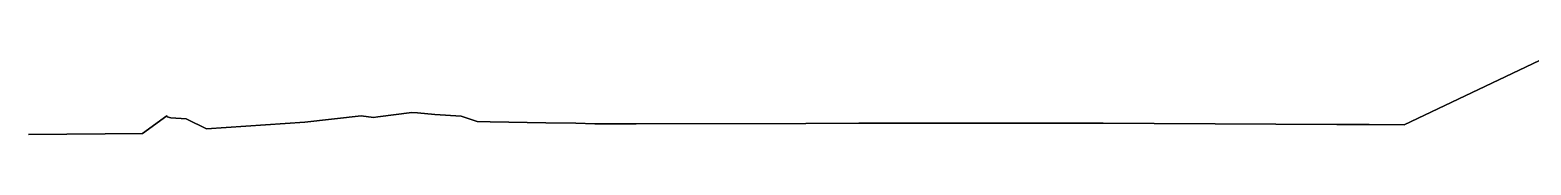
# Model space of a CAD drawing. Header units: inches. Extents: x 130170 to 284068, y 377793 to 804530.
# Drawn here: x 211290 to 213440, y 716331 to 716437 of the extents above; entities that cross this region are included whole.
import ezdxf

# ---------------------------------------------------------------- set-up
doc = ezdxf.new("R2010")
doc.units = ezdxf.units.IN
doc.header["$MEASUREMENT"] = 0
doc.layers.add('muni_il', color=7, linetype='Continuous')

msp = doc.modelspace()

# ---------------------------------------------------------------- linework, layer by layer
at = {"layer": 'muni_il'}
for points in [[(211287.7, 716331.5), (211397.5, 716332.4), (211451, 716332.9), (211485.7, 716358.1), (211486.5, 716356.9), (211491.5, 716355.4), (211513.4, 716353.6), (211514.6, 716353.5), (211542.9, 716339.4), (211683.4, 716349.2), (211764.1, 716357.9), (211782, 716355.8), (211788.3, 716356.6), (211836.8, 716362.9), (211844.8, 716362.5), (211869.6, 716360), (211907.7, 716357.4), (211910.5, 716356.9), (211930.7, 716349.9), (211949, 716349.3), (212029, 716348.1), (212071.6, 716347.4), (212099.1, 716346.5), (212158.5, 716346.7), (212401.4, 716347.2), (212477.4, 716347.4), (212519.1, 716347.5), (212640, 716347.8), (212827.4, 716347.7), (212900.3, 716347.3), (213162.1, 716345.9), (213208.6, 716345.6), (213258.3, 716345.3), (213452.5, 716437.3)], [(213452.5, 716437.3), (213258.3, 716345.3), (213208.6, 716345.6), (213162.1, 716345.9), (212900.3, 716347.3), (212827.4, 716347.7), (212640, 716347.8), (212519.1, 716347.5), (212477.4, 716347.4), (212401.4, 716347.2), (212158.5, 716346.7), (212099.1, 716346.5), (212071.6, 716347.4), (212029, 716348.1), (211949, 716349.3), (211930.7, 716349.9), (211910.5, 716356.9), (211907.7, 716357.4), (211869.6, 716360), (211844.8, 716362.5), (211836.8, 716362.9), (211788.3, 716356.6), (211782, 716355.8), (211764.1, 716357.9), (211683.4, 716349.2), (211542.9, 716339.4), (211514.6, 716353.5), (211513.4, 716353.6), (211491.5, 716355.4), (211486.5, 716356.9), (211485.7, 716358.1), (211451, 716332.9), (211397.5, 716332.4), (211287.7, 716331.5)]]:
    msp.add_lwpolyline(points, dxfattribs=at)

doc.saveas('drawing.dxf')
